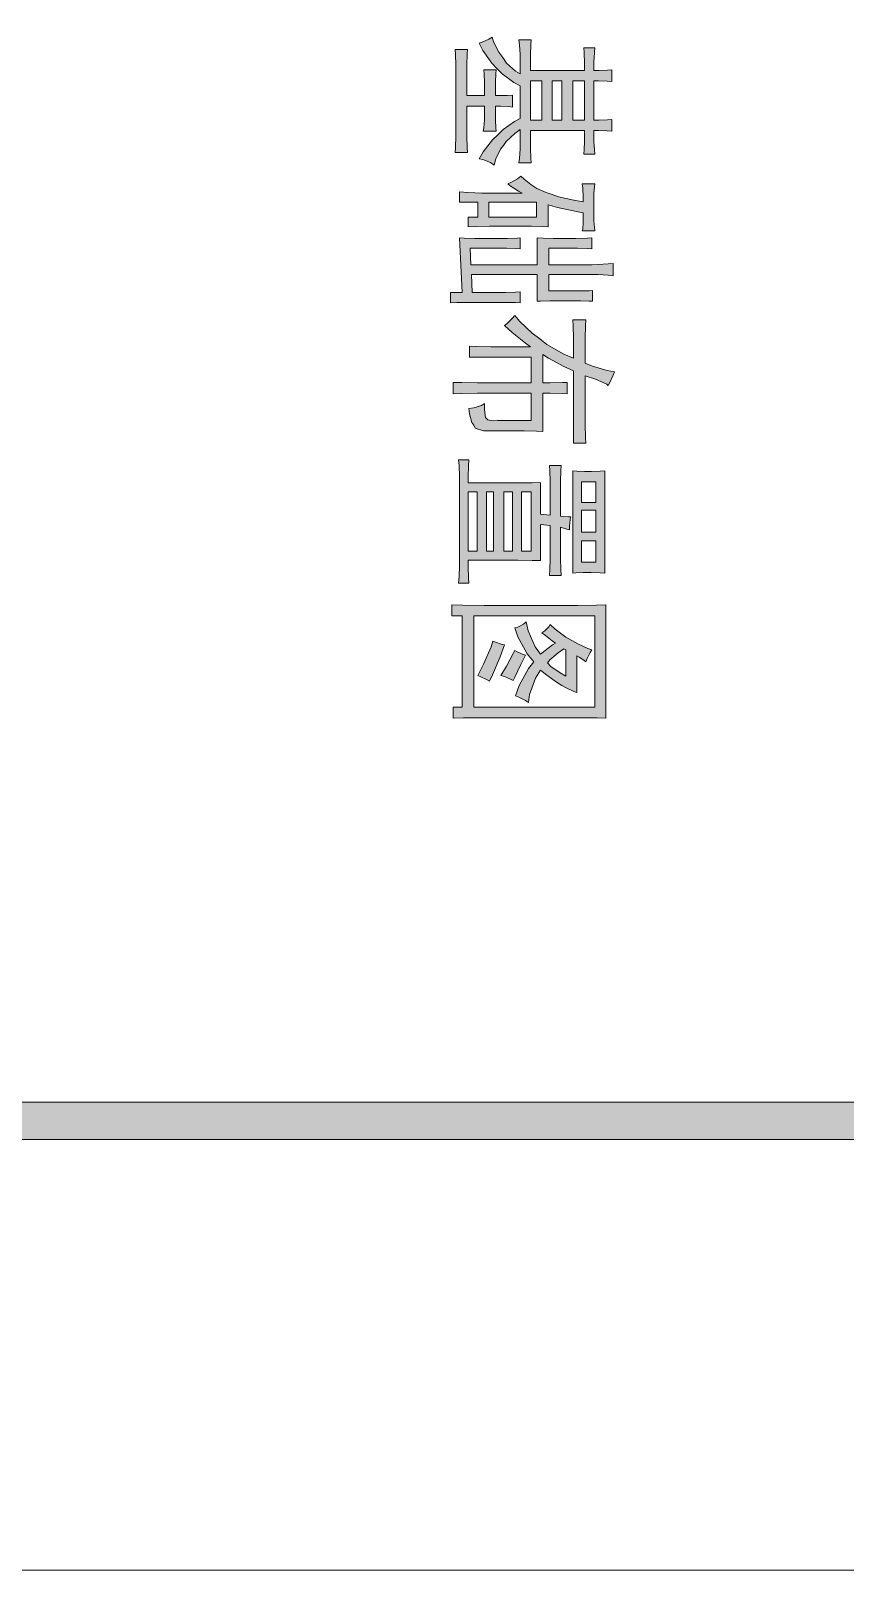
# Model space of a CAD drawing. Header units: millimetres. Extents: x 117 to 78452272, y 10 to 169749766.
# Drawn here: x 78384106 to 78386281, y 169648478 to 169652588 of the extents above; entities that cross this region are included whole.
import ezdxf

# ---------------------------------------------------------------- set-up
doc = ezdxf.new("R2010")
doc.units = ezdxf.units.MM

msp = doc.modelspace()

# ---------------------------------------------------------------- hatches: boundary and pattern name
h = msp.add_hatch(color=0)
h.paths.add_polyline_path([(78385610.015, 169652482.511), (78385622.942, 169652482.511), (78385646.643, 169652482.942), (78385657.847, 169652483.804), (78385657.847, 169652453.209), (78385645.781, 169652454.071), (78385622.081, 169652454.502), (78385610.015, 169652454.502), (78385610.015, 169652349.358), (78385622.942, 169652349.358), (78385646.643, 169652350.22), (78385657.847, 169652351.082), (78385657.847, 169652320.055), (78385645.781, 169652320.917), (78385622.081, 169652321.779), (78385610.015, 169652321.779), (78385610.015, 169652299.802), (78385610.015, 169652291.615), (78385611.308, 169652271.362), (78385612.169, 169652258.865), (78385582.867, 169652258.865), (78385583.729, 169652271.362), (78385584.591, 169652291.615), (78385584.591, 169652299.802), (78385584.591, 169652321.779), (78385440.233, 169652321.779), (78385440.233, 169652289.46), (78385440.233, 169652274.809), (78385441.526, 169652248.092), (78385442.388, 169652235.596), (78385409.207, 169652235.596), (78385411.362, 169652247.23), (78385413.085, 169652273.516), (78385413.085, 169652288.168), (78385413.085, 169652324.796), (78385398.434, 169652313.592), (78385376.027, 169652292.477), (78385368.27, 169652282.135), (78385360.514, 169652272.224), (78385348.017, 169652245.938), (78385343.708, 169652229.563), (78385333.366, 169652236.458), (78385313.544, 169652244.214), (78385303.633, 169652245.938), (78385314.405, 169652264.898), (78385339.399, 169652297.217), (78385353.619, 169652310.575), (78385367.839, 169652324.365), (78385397.572, 169652345.911), (78385413.085, 169652353.667), (78385413.085, 169652441.574), (78385395.849, 169652450.193), (78385364.823, 169652473.462), (78385351.033, 169652487.682), (78385337.244, 169652501.903), (78385313.544, 169652535.514), (78385303.633, 169652555.336), (78385311.82, 169652557.491), (78385329.057, 169652565.678), (78385338.106, 169652571.711), (78385341.984, 169652559.215), (78385355.774, 169652531.636), (78385366.546, 169652516.554), (78385376.888, 169652501.903), (78385400.158, 169652480.357), (78385413.085, 169652473.462), (78385413.085, 169652511.814), (78385413.085, 169652524.741), (78385411.362, 169652551.027), (78385409.207, 169652564.386), (78385442.388, 169652564.386), (78385441.526, 169652551.027), (78385440.233, 169652524.741), (78385440.233, 169652511.814), (78385440.233, 169652482.511), (78385584.591, 169652482.511), (78385584.591, 169652499.748), (78385583.729, 169652529.912), (78385582.867, 169652542.409), (78385612.169, 169652542.409), (78385611.308, 169652529.912), (78385610.015, 169652504.919), (78385610.015, 169652492.423)])
h.paths.add_polyline_path([(78385440.233, 169652349.358), (78385471.259, 169652349.358), (78385471.259, 169652454.502), (78385440.233, 169652454.502)])
h.paths.add_polyline_path([(78385553.565, 169652349.358), (78385584.591, 169652349.358), (78385584.591, 169652454.502), (78385553.565, 169652454.502)])
h.paths.add_polyline_path([(78385498.838, 169652349.358), (78385524.262, 169652349.358), (78385524.262, 169652454.502), (78385498.838, 169652454.502)])
h = msp.add_hatch(color=0)
h.dxf.hatch_style = 2
h.paths.add_polyline_path([(78385347.155, 169652415.288), (78385356.204, 169652415.288), (78385379.043, 169652415.719), (78385392.832, 169652416.581), (78385392.832, 169652384.693), (78385382.921, 169652385.986), (78385360.083, 169652387.279), (78385347.155, 169652387.279), (78385347.155, 169652359.7), (78385347.155, 169652349.358), (78385348.017, 169652329.536), (78385349.31, 169652320.055), (78385314.405, 169652320.055), (78385316.129, 169652329.536), (78385317.853, 169652350.22), (78385317.853, 169652360.993), (78385317.853, 169652387.279), (78385270.452, 169652387.279), (78385270.452, 169652324.796), (78385270.452, 169652307.99), (78385271.314, 169652276.964), (78385272.606, 169652263.174), (78385239.426, 169652263.174), (78385240.288, 169652276.964), (78385241.149, 169652307.99), (78385241.149, 169652324.796), (78385241.149, 169652482.511), (78385241.149, 169652497.163), (78385240.288, 169652524.741), (78385239.426, 169652538.1), (78385272.606, 169652538.1), (78385271.314, 169652525.603), (78385270.452, 169652497.594), (78385270.452, 169652482.511), (78385270.452, 169652415.288), (78385317.853, 169652415.288), (78385317.853, 169652438.558), (78385317.853, 169652451.054), (78385316.991, 169652473.462), (78385316.129, 169652483.804), (78385349.31, 169652483.804), (78385348.017, 169652473.462), (78385347.155, 169652452.347), (78385347.155, 169652441.574)])
h = msp.add_hatch(color=0)
h.paths.add_polyline_path([(78385610.015, 169652089.515), (78385610.015, 169652080.465), (78385611.308, 169652063.229), (78385612.169, 169652054.179), (78385578.989, 169652054.179), (78385580.282, 169652058.919), (78385581.143, 169652076.156), (78385581.143, 169652089.515), (78385581.143, 169652102.442), (78385559.167, 169652106.32), (78385512.627, 169652116.662), (78385488.065, 169652123.126), (78385488.065, 169652064.521), (78385471.259, 169652065.383), (78385443.25, 169652066.245), (78385431.184, 169652066.245), (78385345.431, 169652066.245), (78385330.78, 169652066.245), (78385295.445, 169652065.383), (78385274.33, 169652064.521), (78385274.33, 169652090.807), (78385299.754, 169652090.807), (78385299.754, 169652130.452), (78385250.63, 169652130.452), (78385250.63, 169652158.031), (78385273.468, 169652156.738), (78385310.958, 169652155.014), (78385325.178, 169652155.014), (78385418.687, 169652155.014), (78385408.345, 169652160.185), (78385389.385, 169652172.682), (78385380.336, 169652180.007), (78385388.523, 169652183.024), (78385405.76, 169652193.366), (78385414.809, 169652200.26), (78385423.859, 169652191.642), (78385441.526, 169652177.853), (78385449.713, 169652172.682), (78385457.901, 169652167.511), (78385482.463, 169652156.738), (78385498.838, 169652150.705), (78385515.213, 169652145.103), (78385556.15, 169652135.623), (78385581.143, 169652131.745), (78385581.143, 169652144.241), (78385580.282, 169652168.373), (78385578.989, 169652180.007), (78385612.169, 169652180.007), (78385611.308, 169652171.389), (78385610.015, 169652154.583), (78385610.015, 169652146.396)])
h.paths.add_polyline_path([(78385329.057, 169652090.807), (78385457.039, 169652090.807), (78385457.039, 169652130.452), (78385329.057, 169652130.452)])
h = msp.add_hatch(color=0)
h.dxf.hatch_style = 2
h.paths.add_polyline_path([(78385604.844, 169652006.348), (78385593.64, 169652006.778), (78385566.492, 169652007.64), (78385550.117, 169652007.64), (78385489.789, 169652007.64), (78385489.789, 169651963.687), (78385604.844, 169651963.687), (78385620.357, 169651964.549), (78385648.366, 169651965.841), (78385661.294, 169651966.703), (78385661.294, 169651934.384), (78385648.366, 169651936.108), (78385621.219, 169651937.401), (78385606.568, 169651937.401), (78385489.789, 169651937.401), (78385489.789, 169651893.878), (78385559.167, 169651893.878), (78385573.818, 169651893.878), (78385597.518, 169651894.309), (78385606.568, 169651895.171), (78385606.568, 169651865.869), (78385597.518, 169651866.73), (78385573.818, 169651867.592), (78385559.167, 169651867.592), (78385507.887, 169651867.592), (78385492.374, 169651867.592), (78385467.812, 169651866.73), (78385458.763, 169651865.869), (78385458.763, 169651937.401), (78385283.379, 169651937.401), (78385285.103, 169651889.138), (78385360.083, 169651889.138), (78385373.872, 169651889.138), (78385400.158, 169651890), (78385413.085, 169651890.862), (78385413.085, 169651861.559), (78385401.02, 169651862.421), (78385376.458, 169651862.852), (78385363.53, 169651862.852), (78385298.031, 169651862.852), (78385279.501, 169651862.852), (78385244.166, 169651862.421), (78385226.929, 169651861.559), (78385226.929, 169651889.138), (78385257.955, 169651889.138), (78385250.63, 169652035.219), (78385263.126, 169652034.788), (78385291.567, 169652033.926), (78385307.08, 169652033.926), (78385361.806, 169652033.926), (78385379.043, 169652033.926), (78385404.898, 169652034.788), (78385413.085, 169652035.219), (78385413.085, 169652006.348), (78385401.882, 169652006.778), (78385376.458, 169652007.64), (78385361.806, 169652007.64), (78385279.501, 169652007.64), (78385281.656, 169651963.687), (78385458.763, 169651963.687), (78385458.763, 169652035.219), (78385474.276, 169652034.788), (78385501.424, 169652033.926), (78385513.489, 169652033.926), (78385542.792, 169652033.926), (78385561.752, 169652033.926), (78385592.778, 169652034.788), (78385604.844, 169652035.219)])
h = msp.add_hatch(color=0)
h.dxf.hatch_style = 2
h.paths.add_polyline_path([(78385586.314, 169651700.827), (78385606.568, 169651692.64), (78385645.781, 169651681.005), (78385665.172, 169651677.558), (78385660.432, 169651667.216), (78385652.245, 169651649.117), (78385648.366, 169651640.93), (78385644.919, 169651644.808), (78385613.893, 169651657.735), (78385586.314, 169651667.216), (78385586.314, 169651559.055), (78385586.314, 169651537.078), (78385587.607, 169651501.312), (78385588.469, 169651487.523), (78385555.288, 169651487.523), (78385555.288, 169651680.574), (78385529.864, 169651692.209), (78385488.927, 169651714.186), (78385473.414, 169651724.097), (78385473.414, 169651648.255), (78385493.236, 169651648.255), (78385526.417, 169651649.117), (78385538.913, 169651649.548), (78385538.913, 169651618.953), (78385526.417, 169651619.815), (78385493.236, 169651620.676), (78385473.414, 169651620.676), (78385473.414, 169651518.118), (78385457.039, 169651518.98), (78385423.859, 169651519.842), (78385407.484, 169651519.842), (78385332.504, 169651519.842), (78385315.267, 169651519.842), (78385293.29, 169651527.598), (78385288.981, 169651534.924), (78385284.241, 169651542.68), (78385277.777, 169651565.088), (78385276.054, 169651579.739), (78385288.981, 169651581.032), (78385309.665, 169651587.496), (78385317.853, 169651592.667), (78385317.853, 169651575.861), (78385320.869, 169651556.039), (78385323.455, 169651552.591), (78385326.471, 169651549.144), (78385340.691, 169651546.559), (78385352.757, 169651547.42), (78385442.388, 169651547.42), (78385442.388, 169651620.676), (78385317.853, 169651620.676), (78385298.892, 169651620.676), (78385257.093, 169651619.815), (78385234.255, 169651618.953), (78385234.255, 169651649.548), (78385257.093, 169651649.117), (78385298.892, 169651648.255), (78385317.853, 169651648.255), (78385442.388, 169651648.255), (78385442.388, 169651716.771), (78385277.777, 169651716.771), (78385277.777, 169651746.073), (78385297.169, 169651745.212), (78385334.659, 169651744.781), (78385352.757, 169651744.781), (78385440.233, 169651744.781), (78385426.875, 169651754.261), (78385391.971, 169651782.701), (78385370.856, 169651801.662), (78385378.181, 169651806.833), (78385391.971, 169651819.76), (78385398.434, 169651827.948), (78385412.224, 169651812.004), (78385445.404, 169651780.978), (78385465.226, 169651765.896), (78385484.618, 169651750.814), (78385529.864, 169651724.958), (78385555.288, 169651714.186), (78385555.288, 169651749.09), (78385555.288, 169651767.188), (78385554.426, 169651800.8), (78385553.565, 169651816.313), (78385588.469, 169651816.313), (78385587.607, 169651800.8), (78385586.314, 169651767.188), (78385586.314, 169651749.09)])
h = msp.add_hatch(color=0)
h.paths.add_polyline_path([(78385544.515, 169651255.258), (78385538.052, 169651257.413), (78385526.417, 169651261.291), (78385520.815, 169651262.584), (78385520.815, 169651188.035), (78385520.815, 169651177.693), (78385521.677, 169651150.976), (78385522.539, 169651134.171), (78385491.513, 169651134.171), (78385492.374, 169651150.115), (78385493.236, 169651177.262), (78385493.236, 169651188.035), (78385493.236, 169651266.893), (78385467.812, 169651269.91), (78385467.812, 169651173.384), (78385444.973, 169651174.246), (78385406.622, 169651175.108), (78385391.109, 169651175.108), (78385274.33, 169651175.108), (78385274.33, 169651157.44), (78385275.192, 169651126.845), (78385276.054, 169651113.487), (78385248.475, 169651113.487), (78385249.768, 169651129.861), (78385250.63, 169651159.595), (78385250.63, 169651173.384), (78385250.63, 169651383.672), (78385250.63, 169651398.323), (78385249.768, 169651427.625), (78385248.475, 169651442.277), (78385276.054, 169651442.277), (78385275.192, 169651426.764), (78385274.33, 169651396.168), (78385274.33, 169651381.086), (78385391.109, 169651381.086), (78385406.622, 169651381.086), (78385444.973, 169651381.517), (78385467.812, 169651382.379), (78385467.812, 169651297.488), (78385493.236, 169651294.903), (78385493.236, 169651372.037), (78385493.236, 169651385.395), (78385492.374, 169651412.974), (78385491.513, 169651427.625), (78385522.539, 169651427.625), (78385521.677, 169651412.974), (78385520.815, 169651385.395), (78385520.815, 169651372.037), (78385520.815, 169651291.886), (78385528.141, 169651291.025), (78385541.93, 169651290.163), (78385547.963, 169651290.163), (78385546.239, 169651283.268), (78385544.515, 169651265.6)])
h.paths.add_polyline_path([(78385416.533, 169651198.377), (78385442.388, 169651198.377), (78385442.388, 169651357.386), (78385416.533, 169651357.386)])
h.paths.add_polyline_path([(78385369.132, 169651198.377), (78385392.832, 169651198.377), (78385392.832, 169651357.386), (78385369.132, 169651357.386)])
h.paths.add_polyline_path([(78385274.33, 169651198.377), (78385298.031, 169651198.377), (78385298.031, 169651357.386), (78385274.33, 169651357.386)])
h.paths.add_polyline_path([(78385323.455, 169651198.377), (78385341.984, 169651198.377), (78385341.984, 169651357.386), (78385323.455, 169651357.386)])
h = msp.add_hatch(color=0)
h.paths.add_polyline_path([(78385639.317, 169651139.773), (78385626.821, 169651140.634), (78385603.12, 169651141.496), (78385591.916, 169651141.496), (78385581.143, 169651141.496), (78385561.752, 169651140.634), (78385553.565, 169651139.773), (78385553.565, 169651412.974), (78385564.768, 169651412.543), (78385584.591, 169651411.681), (78385593.64, 169651411.681), (78385603.982, 169651411.681), (78385626.821, 169651412.543), (78385639.317, 169651412.974)])
h.paths.add_polyline_path([(78385577.265, 169651249.656), (78385615.617, 169651249.656), (78385615.617, 169651307.83), (78385577.265, 169651307.83)])
h.paths.add_polyline_path([(78385577.265, 169651169.075), (78385615.617, 169651169.075), (78385615.617, 169651225.956), (78385577.265, 169651225.956)])
h.paths.add_polyline_path([(78385577.265, 169651328.514), (78385615.617, 169651328.514), (78385615.617, 169651383.672), (78385577.265, 169651383.672)])
h = msp.add_hatch(color=0)
h.paths.add_polyline_path([(78385641.472, 169650752.809), (78385618.633, 169650753.67), (78385568.216, 169650754.101), (78385540.637, 169650754.101), (78385345.431, 169650754.101), (78385316.991, 169650754.101), (78385261.403, 169650753.67), (78385234.255, 169650752.809), (78385234.255, 169650782.111), (78385257.955, 169650782.111), (78385257.955, 169651026.01), (78385230.377, 169651026.01), (78385230.377, 169651055.313), (78385258.817, 169651054.451), (78385316.991, 169651053.589), (78385347.155, 169651053.589), (78385540.637, 169651053.589), (78385567.354, 169651053.589), (78385617.34, 169651054.451), (78385641.472, 169651055.313)])
h.paths.add_polyline_path([(78385288.981, 169650782.111), (78385612.169, 169650782.111), (78385612.169, 169651026.01), (78385288.981, 169651026.01)])
h = msp.add_hatch(color=0)
h.paths.add_polyline_path([(78385588.469, 169650903.199), (78385582.867, 169650907.508), (78385570.801, 169650915.695), (78385564.768, 169650919.143), (78385564.768, 169650821.324), (78385556.15, 169650824.341), (78385536.328, 169650833.821), (78385524.262, 169650840.285), (78385512.627, 169650847.18), (78385484.187, 169650867.433), (78385467.812, 169650881.222), (78385454.023, 169650859.245), (78385437.648, 169650816.153), (78385435.062, 169650795.039), (78385426.875, 169650800.21), (78385409.207, 169650808.828), (78385400.158, 169650812.706), (78385410.069, 169650839.854), (78385435.062, 169650885.1), (78385449.713, 169650903.199), (78385432.046, 169650924.314), (78385406.622, 169650969.56), (78385398.434, 169650993.691), (78385406.622, 169650995.846), (78385422.135, 169651004.034), (78385429.46, 169651010.066), (78385434.2, 169650986.366), (78385453.161, 169650943.274), (78385467.812, 169650923.883), (78385479.447, 169650933.794), (78385499.7, 169650948.445), (78385507.887, 169650952.754), (78385498.838, 169650959.649), (78385480.74, 169650973.438), (78385471.259, 169650980.764), (78385478.585, 169650985.935), (78385489.789, 169650996.708), (78385493.236, 169651002.741), (78385506.164, 169650990.244), (78385535.035, 169650969.129), (78385550.979, 169650960.08), (78385566.923, 169650951.462), (78385593.64, 169650938.965), (78385604.844, 169650935.518), (78385600.104, 169650928.192), (78385591.916, 169650911.817)])
h.paths.add_polyline_path([(78385529.864, 169650938.103), (78385514.351, 169650927.33), (78385492.374, 169650908.37), (78385485.911, 169650900.182), (78385495.391, 169650890.702), (78385519.953, 169650873.465), (78385535.466, 169650865.278), (78385535.466, 169650935.518)])
h = msp.add_hatch(color=0)
h.dxf.hatch_style = 2
h.paths.add_polyline_path([(78385370.856, 169650948.445), (78385359.221, 169650916.557), (78385338.968, 169650868.294), (78385330.78, 169650851.92), (78385323.455, 169650855.798), (78385307.942, 169650863.124), (78385299.754, 169650866.571), (78385315.267, 169650896.735), (78385335.52, 169650942.843), (78385339.83, 169650958.787), (78385347.155, 169650955.771), (78385362.668, 169650950.6)])
h = msp.add_hatch(color=0)
h.dxf.hatch_style = 2
h.paths.add_polyline_path([(78385427.737, 169650920.866), (78385414.809, 169650895.873), (78385398.434, 169650862.262), (78385394.556, 169650853.643), (78385387.231, 169650857.091), (78385370.856, 169650863.985), (78385361.806, 169650866.571), (78385376.458, 169650891.564), (78385394.556, 169650925.176), (78385398.434, 169650933.794), (78385404.898, 169650930.347), (78385419.549, 169650923.883)])
h = msp.add_hatch(color=0)
h.dxf.hatch_style = 2
h.paths.add_polyline_path([(78382125.616, 169649627.683), (78382225.589, 169649727.656), (78451021.565, 169649727.656), (78451121.538, 169649627.683)])

# ---------------------------------------------------------------- linework, layer by layer
at = {"color": 0, "lineweight": 0}
for points in [[(78380975.066, 169648477.564), (78452272.087, 169648477.564), (78452272.087, 169749421.277), (78380975.066, 169749421.277)], [(78385610.015, 169652482.511), (78385622.942, 169652482.511), (78385646.643, 169652482.942), (78385657.847, 169652483.804), (78385657.847, 169652453.209), (78385645.781, 169652454.071), (78385622.081, 169652454.502), (78385610.015, 169652454.502), (78385610.015, 169652349.358), (78385622.942, 169652349.358), (78385646.643, 169652350.22), (78385657.847, 169652351.082), (78385657.847, 169652320.055), (78385645.781, 169652320.917), (78385622.081, 169652321.779), (78385610.015, 169652321.779), (78385610.015, 169652299.802), (78385610.015, 169652291.615), (78385611.308, 169652271.362), (78385612.169, 169652258.865), (78385582.867, 169652258.865), (78385583.729, 169652271.362), (78385584.591, 169652291.615), (78385584.591, 169652299.802), (78385584.591, 169652321.779), (78385440.233, 169652321.779), (78385440.233, 169652289.46), (78385440.233, 169652274.809), (78385441.526, 169652248.092), (78385442.388, 169652235.596), (78385409.207, 169652235.596), (78385411.362, 169652247.23), (78385413.085, 169652273.516), (78385413.085, 169652288.168), (78385413.085, 169652324.796), (78385398.434, 169652313.592), (78385376.027, 169652292.477), (78385368.27, 169652282.135), (78385360.514, 169652272.224), (78385348.017, 169652245.938), (78385343.708, 169652229.563), (78385333.366, 169652236.458), (78385313.544, 169652244.214), (78385303.633, 169652245.938), (78385314.405, 169652264.898), (78385339.399, 169652297.217), (78385353.619, 169652310.575), (78385367.839, 169652324.365), (78385397.572, 169652345.911), (78385413.085, 169652353.667), (78385413.085, 169652441.574), (78385395.849, 169652450.193), (78385364.823, 169652473.462), (78385351.033, 169652487.682), (78385337.244, 169652501.903), (78385313.544, 169652535.514), (78385303.633, 169652555.336), (78385311.82, 169652557.491), (78385329.057, 169652565.678), (78385338.106, 169652571.711), (78385341.984, 169652559.215), (78385355.774, 169652531.636), (78385366.546, 169652516.554), (78385376.888, 169652501.903), (78385400.158, 169652480.357), (78385413.085, 169652473.462), (78385413.085, 169652511.814), (78385413.085, 169652524.741), (78385411.362, 169652551.027), (78385409.207, 169652564.386), (78385442.388, 169652564.386), (78385441.526, 169652551.027), (78385440.233, 169652524.741), (78385440.233, 169652511.814), (78385440.233, 169652482.511), (78385584.591, 169652482.511), (78385584.591, 169652499.748), (78385583.729, 169652529.912), (78385582.867, 169652542.409), (78385612.169, 169652542.409), (78385611.308, 169652529.912), (78385610.015, 169652504.919), (78385610.015, 169652492.423)], [(78385347.155, 169652415.288), (78385356.204, 169652415.288), (78385379.043, 169652415.719), (78385392.832, 169652416.581), (78385392.832, 169652384.693), (78385382.921, 169652385.986), (78385360.083, 169652387.279), (78385347.155, 169652387.279), (78385347.155, 169652359.7), (78385347.155, 169652349.358), (78385348.017, 169652329.536), (78385349.31, 169652320.055), (78385314.405, 169652320.055), (78385316.129, 169652329.536), (78385317.853, 169652350.22), (78385317.853, 169652360.993), (78385317.853, 169652387.279), (78385270.452, 169652387.279), (78385270.452, 169652324.796), (78385270.452, 169652307.99), (78385271.314, 169652276.964), (78385272.606, 169652263.174), (78385239.426, 169652263.174), (78385240.288, 169652276.964), (78385241.149, 169652307.99), (78385241.149, 169652324.796), (78385241.149, 169652482.511), (78385241.149, 169652497.163), (78385240.288, 169652524.741), (78385239.426, 169652538.1), (78385272.606, 169652538.1), (78385271.314, 169652525.603), (78385270.452, 169652497.594), (78385270.452, 169652482.511), (78385270.452, 169652415.288), (78385317.853, 169652415.288), (78385317.853, 169652438.558), (78385317.853, 169652451.054), (78385316.991, 169652473.462), (78385316.129, 169652483.804), (78385349.31, 169652483.804), (78385348.017, 169652473.462), (78385347.155, 169652452.347), (78385347.155, 169652441.574)], [(78385440.233, 169652349.358), (78385471.259, 169652349.358), (78385471.259, 169652454.502), (78385440.233, 169652454.502)], [(78385498.838, 169652349.358), (78385524.262, 169652349.358), (78385524.262, 169652454.502), (78385498.838, 169652454.502)], [(78385553.565, 169652349.358), (78385584.591, 169652349.358), (78385584.591, 169652454.502), (78385553.565, 169652454.502)], [(78385610.015, 169652089.515), (78385610.015, 169652080.465), (78385611.308, 169652063.229), (78385612.169, 169652054.179), (78385578.989, 169652054.179), (78385580.282, 169652058.919), (78385581.143, 169652076.156), (78385581.143, 169652089.515), (78385581.143, 169652102.442), (78385559.167, 169652106.32), (78385512.627, 169652116.662), (78385488.065, 169652123.126), (78385488.065, 169652064.521), (78385471.259, 169652065.383), (78385443.25, 169652066.245), (78385431.184, 169652066.245), (78385345.431, 169652066.245), (78385330.78, 169652066.245), (78385295.445, 169652065.383), (78385274.33, 169652064.521), (78385274.33, 169652090.807), (78385299.754, 169652090.807), (78385299.754, 169652130.452), (78385250.63, 169652130.452), (78385250.63, 169652158.031), (78385273.468, 169652156.738), (78385310.958, 169652155.014), (78385325.178, 169652155.014), (78385418.687, 169652155.014), (78385408.345, 169652160.185), (78385389.385, 169652172.682), (78385380.336, 169652180.007), (78385388.523, 169652183.024), (78385405.76, 169652193.366), (78385414.809, 169652200.26), (78385423.859, 169652191.642), (78385441.526, 169652177.853), (78385449.713, 169652172.682), (78385457.901, 169652167.511), (78385482.463, 169652156.738), (78385498.838, 169652150.705), (78385515.213, 169652145.103), (78385556.15, 169652135.623), (78385581.143, 169652131.745), (78385581.143, 169652144.241), (78385580.282, 169652168.373), (78385578.989, 169652180.007), (78385612.169, 169652180.007), (78385611.308, 169652171.389), (78385610.015, 169652154.583), (78385610.015, 169652146.396)], [(78385329.057, 169652090.807), (78385457.039, 169652090.807), (78385457.039, 169652130.452), (78385329.057, 169652130.452)], [(78385604.844, 169652006.348), (78385593.64, 169652006.778), (78385566.492, 169652007.64), (78385550.117, 169652007.64), (78385489.789, 169652007.64), (78385489.789, 169651963.687), (78385604.844, 169651963.687), (78385620.357, 169651964.549), (78385648.366, 169651965.841), (78385661.294, 169651966.703), (78385661.294, 169651934.384), (78385648.366, 169651936.108), (78385621.219, 169651937.401), (78385606.568, 169651937.401), (78385489.789, 169651937.401), (78385489.789, 169651893.878), (78385559.167, 169651893.878), (78385573.818, 169651893.878), (78385597.518, 169651894.309), (78385606.568, 169651895.171), (78385606.568, 169651865.869), (78385597.518, 169651866.73), (78385573.818, 169651867.592), (78385559.167, 169651867.592), (78385507.887, 169651867.592), (78385492.374, 169651867.592), (78385467.812, 169651866.73), (78385458.763, 169651865.869), (78385458.763, 169651937.401), (78385283.379, 169651937.401), (78385285.103, 169651889.138), (78385360.083, 169651889.138), (78385373.872, 169651889.138), (78385400.158, 169651890), (78385413.085, 169651890.862), (78385413.085, 169651861.559), (78385401.02, 169651862.421), (78385376.458, 169651862.852), (78385363.53, 169651862.852), (78385298.031, 169651862.852), (78385279.501, 169651862.852), (78385244.166, 169651862.421), (78385226.929, 169651861.559), (78385226.929, 169651889.138), (78385257.955, 169651889.138), (78385250.63, 169652035.219), (78385263.126, 169652034.788), (78385291.567, 169652033.926), (78385307.08, 169652033.926), (78385361.806, 169652033.926), (78385379.043, 169652033.926), (78385404.898, 169652034.788), (78385413.085, 169652035.219), (78385413.085, 169652006.348), (78385401.882, 169652006.778), (78385376.458, 169652007.64), (78385361.806, 169652007.64), (78385279.501, 169652007.64), (78385281.656, 169651963.687), (78385458.763, 169651963.687), (78385458.763, 169652035.219), (78385474.276, 169652034.788), (78385501.424, 169652033.926), (78385513.489, 169652033.926), (78385542.792, 169652033.926), (78385561.752, 169652033.926), (78385592.778, 169652034.788), (78385604.844, 169652035.219)], [(78385586.314, 169651700.827), (78385606.568, 169651692.64), (78385645.781, 169651681.005), (78385665.172, 169651677.558), (78385660.432, 169651667.216), (78385652.245, 169651649.117), (78385648.366, 169651640.93), (78385644.919, 169651644.808), (78385613.893, 169651657.735), (78385586.314, 169651667.216), (78385586.314, 169651559.055), (78385586.314, 169651537.078), (78385587.607, 169651501.312), (78385588.469, 169651487.523), (78385555.288, 169651487.523), (78385555.288, 169651680.574), (78385529.864, 169651692.209), (78385488.927, 169651714.186), (78385473.414, 169651724.097), (78385473.414, 169651648.255), (78385493.236, 169651648.255), (78385526.417, 169651649.117), (78385538.913, 169651649.548), (78385538.913, 169651618.953), (78385526.417, 169651619.815), (78385493.236, 169651620.676), (78385473.414, 169651620.676), (78385473.414, 169651518.118), (78385457.039, 169651518.98), (78385423.859, 169651519.842), (78385407.484, 169651519.842), (78385332.504, 169651519.842), (78385315.267, 169651519.842), (78385293.29, 169651527.598), (78385288.981, 169651534.924), (78385284.241, 169651542.68), (78385277.777, 169651565.088), (78385276.054, 169651579.739), (78385288.981, 169651581.032), (78385309.665, 169651587.496), (78385317.853, 169651592.667), (78385317.853, 169651575.861), (78385320.869, 169651556.039), (78385323.455, 169651552.591), (78385326.471, 169651549.144), (78385340.691, 169651546.559), (78385352.757, 169651547.42), (78385442.388, 169651547.42), (78385442.388, 169651620.676), (78385317.853, 169651620.676), (78385298.892, 169651620.676), (78385257.093, 169651619.815), (78385234.255, 169651618.953), (78385234.255, 169651649.548), (78385257.093, 169651649.117), (78385298.892, 169651648.255), (78385317.853, 169651648.255), (78385442.388, 169651648.255), (78385442.388, 169651716.771), (78385277.777, 169651716.771), (78385277.777, 169651746.073), (78385297.169, 169651745.212), (78385334.659, 169651744.781), (78385352.757, 169651744.781), (78385440.233, 169651744.781), (78385426.875, 169651754.261), (78385391.971, 169651782.701), (78385370.856, 169651801.662), (78385378.181, 169651806.833), (78385391.971, 169651819.76), (78385398.434, 169651827.948), (78385412.224, 169651812.004), (78385445.404, 169651780.978), (78385465.226, 169651765.896), (78385484.618, 169651750.814), (78385529.864, 169651724.958), (78385555.288, 169651714.186), (78385555.288, 169651749.09), (78385555.288, 169651767.188), (78385554.426, 169651800.8), (78385553.565, 169651816.313), (78385588.469, 169651816.313), (78385587.607, 169651800.8), (78385586.314, 169651767.188), (78385586.314, 169651749.09)], [(78385544.515, 169651255.258), (78385538.052, 169651257.413), (78385526.417, 169651261.291), (78385520.815, 169651262.584), (78385520.815, 169651188.035), (78385520.815, 169651177.693), (78385521.677, 169651150.976), (78385522.539, 169651134.171), (78385491.513, 169651134.171), (78385492.374, 169651150.115), (78385493.236, 169651177.262), (78385493.236, 169651188.035), (78385493.236, 169651266.893), (78385467.812, 169651269.91), (78385467.812, 169651173.384), (78385444.973, 169651174.246), (78385406.622, 169651175.108), (78385391.109, 169651175.108), (78385274.33, 169651175.108), (78385274.33, 169651157.44), (78385275.192, 169651126.845), (78385276.054, 169651113.487), (78385248.475, 169651113.487), (78385249.768, 169651129.861), (78385250.63, 169651159.595), (78385250.63, 169651173.384), (78385250.63, 169651383.672), (78385250.63, 169651398.323), (78385249.768, 169651427.625), (78385248.475, 169651442.277), (78385276.054, 169651442.277), (78385275.192, 169651426.764), (78385274.33, 169651396.168), (78385274.33, 169651381.086), (78385391.109, 169651381.086), (78385406.622, 169651381.086), (78385444.973, 169651381.517), (78385467.812, 169651382.379), (78385467.812, 169651297.488), (78385493.236, 169651294.903), (78385493.236, 169651372.037), (78385493.236, 169651385.395), (78385492.374, 169651412.974), (78385491.513, 169651427.625), (78385522.539, 169651427.625), (78385521.677, 169651412.974), (78385520.815, 169651385.395), (78385520.815, 169651372.037), (78385520.815, 169651291.886), (78385528.141, 169651291.025), (78385541.93, 169651290.163), (78385547.963, 169651290.163), (78385546.239, 169651283.268), (78385544.515, 169651265.6)], [(78385639.317, 169651139.773), (78385626.821, 169651140.634), (78385603.12, 169651141.496), (78385591.916, 169651141.496), (78385581.143, 169651141.496), (78385561.752, 169651140.634), (78385553.565, 169651139.773), (78385553.565, 169651412.974), (78385564.768, 169651412.543), (78385584.591, 169651411.681), (78385593.64, 169651411.681), (78385603.982, 169651411.681), (78385626.821, 169651412.543), (78385639.317, 169651412.974)], [(78385577.265, 169651328.514), (78385615.617, 169651328.514), (78385615.617, 169651383.672), (78385577.265, 169651383.672)], [(78385274.33, 169651198.377), (78385298.031, 169651198.377), (78385298.031, 169651357.386), (78385274.33, 169651357.386)], [(78385323.455, 169651198.377), (78385341.984, 169651198.377), (78385341.984, 169651357.386), (78385323.455, 169651357.386)], [(78385369.132, 169651198.377), (78385392.832, 169651198.377), (78385392.832, 169651357.386), (78385369.132, 169651357.386)], [(78385416.533, 169651198.377), (78385442.388, 169651198.377), (78385442.388, 169651357.386), (78385416.533, 169651357.386)], [(78385577.265, 169651249.656), (78385615.617, 169651249.656), (78385615.617, 169651307.83), (78385577.265, 169651307.83)], [(78385577.265, 169651169.075), (78385615.617, 169651169.075), (78385615.617, 169651225.956), (78385577.265, 169651225.956)], [(78385641.472, 169650752.809), (78385618.633, 169650753.67), (78385568.216, 169650754.101), (78385540.637, 169650754.101), (78385345.431, 169650754.101), (78385316.991, 169650754.101), (78385261.403, 169650753.67), (78385234.255, 169650752.809), (78385234.255, 169650782.111), (78385257.955, 169650782.111), (78385257.955, 169651026.01), (78385230.377, 169651026.01), (78385230.377, 169651055.313), (78385258.817, 169651054.451), (78385316.991, 169651053.589), (78385347.155, 169651053.589), (78385540.637, 169651053.589), (78385567.354, 169651053.589), (78385617.34, 169651054.451), (78385641.472, 169651055.313)], [(78385288.981, 169650782.111), (78385612.169, 169650782.111), (78385612.169, 169651026.01), (78385288.981, 169651026.01)], [(78385588.469, 169650903.199), (78385582.867, 169650907.508), (78385570.801, 169650915.695), (78385564.768, 169650919.143), (78385564.768, 169650821.324), (78385556.15, 169650824.341), (78385536.328, 169650833.821), (78385524.262, 169650840.285), (78385512.627, 169650847.18), (78385484.187, 169650867.433), (78385467.812, 169650881.222), (78385454.023, 169650859.245), (78385437.648, 169650816.153), (78385435.062, 169650795.039), (78385426.875, 169650800.21), (78385409.207, 169650808.828), (78385400.158, 169650812.706), (78385410.069, 169650839.854), (78385435.062, 169650885.1), (78385449.713, 169650903.199), (78385432.046, 169650924.314), (78385406.622, 169650969.56), (78385398.434, 169650993.691), (78385406.622, 169650995.846), (78385422.135, 169651004.034), (78385429.46, 169651010.066), (78385434.2, 169650986.366), (78385453.161, 169650943.274), (78385467.812, 169650923.883), (78385479.447, 169650933.794), (78385499.7, 169650948.445), (78385507.887, 169650952.754), (78385498.838, 169650959.649), (78385480.74, 169650973.438), (78385471.259, 169650980.764), (78385478.585, 169650985.935), (78385489.789, 169650996.708), (78385493.236, 169651002.741), (78385506.164, 169650990.244), (78385535.035, 169650969.129), (78385550.979, 169650960.08), (78385566.923, 169650951.462), (78385593.64, 169650938.965), (78385604.844, 169650935.518), (78385600.104, 169650928.192), (78385591.916, 169650911.817)], [(78385370.856, 169650948.445), (78385359.221, 169650916.557), (78385338.968, 169650868.294), (78385330.78, 169650851.92), (78385323.455, 169650855.798), (78385307.942, 169650863.124), (78385299.754, 169650866.571), (78385315.267, 169650896.735), (78385335.52, 169650942.843), (78385339.83, 169650958.787), (78385347.155, 169650955.771), (78385362.668, 169650950.6)], [(78385427.737, 169650920.866), (78385414.809, 169650895.873), (78385398.434, 169650862.262), (78385394.556, 169650853.643), (78385387.231, 169650857.091), (78385370.856, 169650863.985), (78385361.806, 169650866.571), (78385376.458, 169650891.564), (78385394.556, 169650925.176), (78385398.434, 169650933.794), (78385404.898, 169650930.347), (78385419.549, 169650923.883)], [(78385529.864, 169650938.103), (78385514.351, 169650927.33), (78385492.374, 169650908.37), (78385485.911, 169650900.182), (78385495.391, 169650890.702), (78385519.953, 169650873.465), (78385535.466, 169650865.278), (78385535.466, 169650935.518)], [(78382125.616, 169649627.683), (78382225.589, 169649727.656), (78451021.565, 169649727.656), (78451121.538, 169649627.683)]]:
    msp.add_lwpolyline(points, close=True, dxfattribs=at)

doc.saveas('drawing.dxf')
